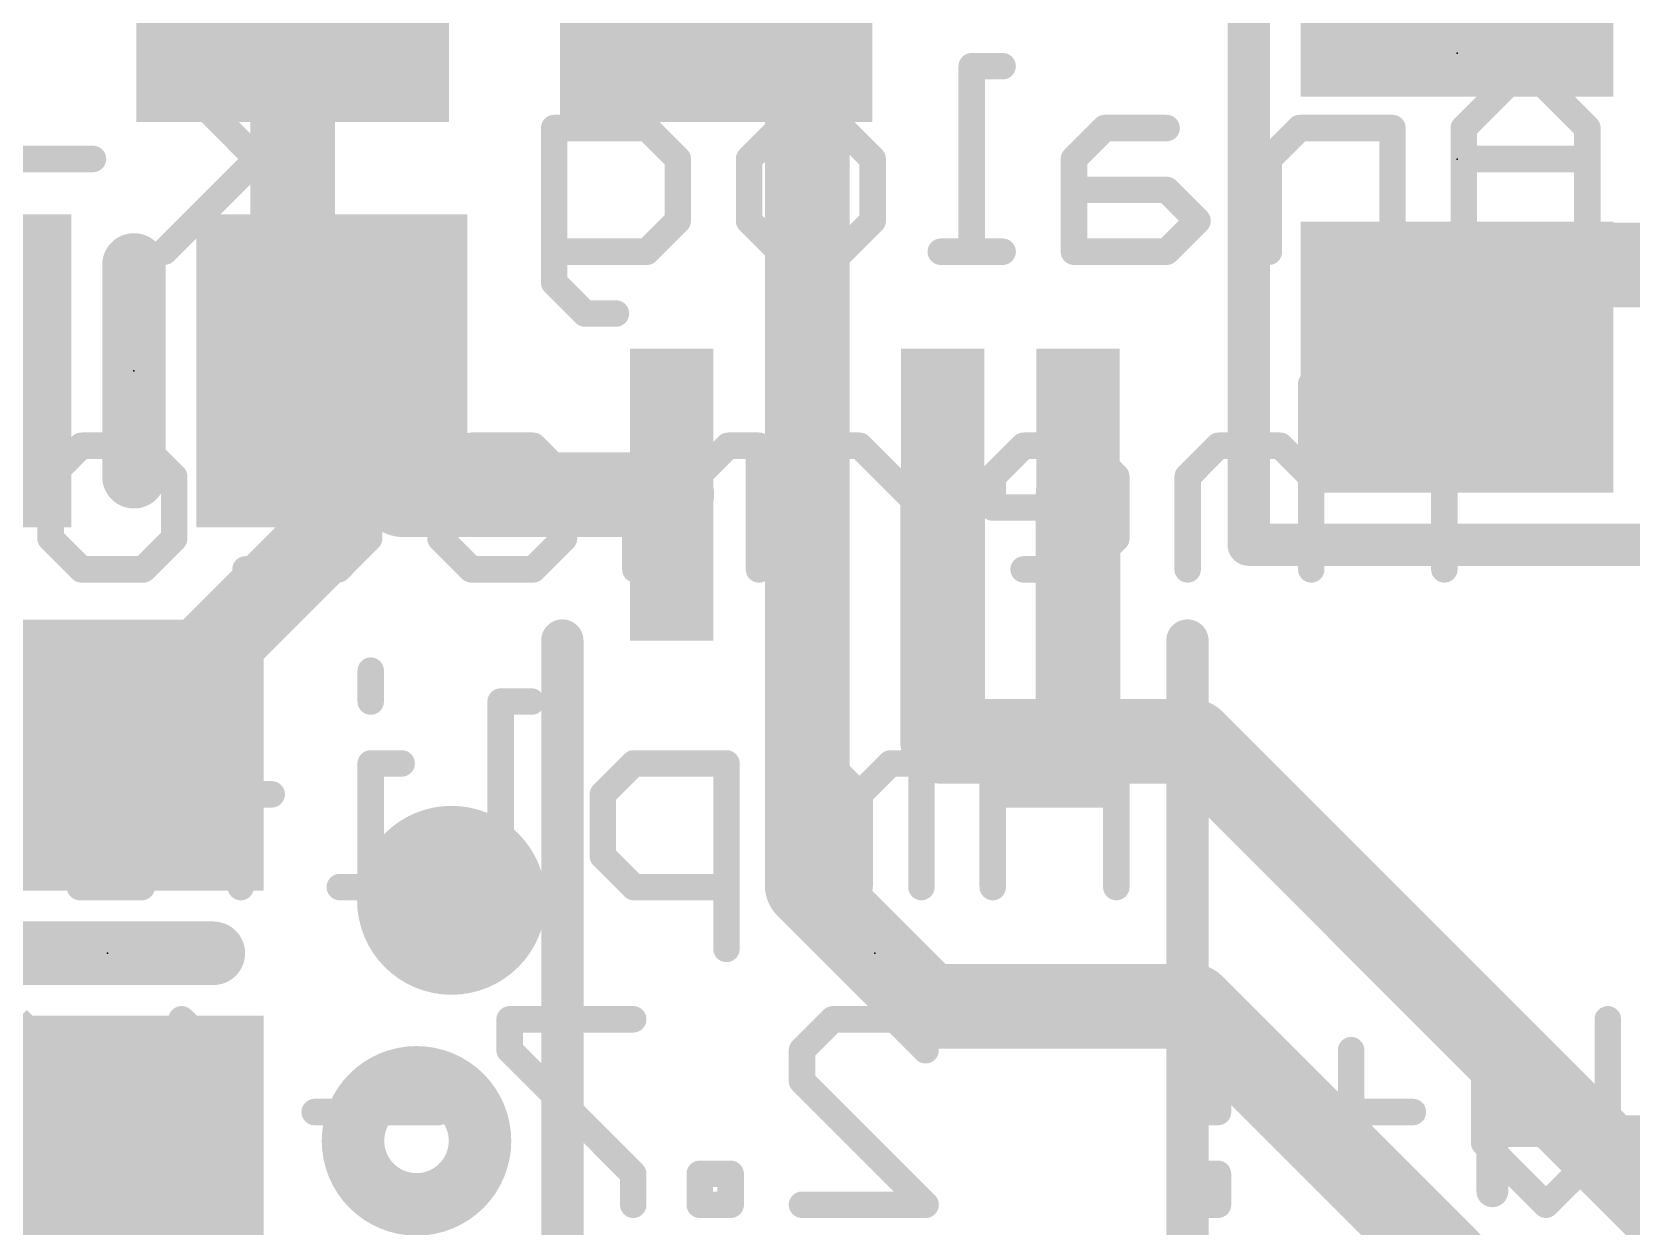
# Model space of a CAD drawing. Extents: x -0.4 to 20.3, y -0.1 to 16.7.
# Drawn here: x 8.65 to 16.33, y 7.07 to 12.8 of the extents above; entities that cross this region are included whole.
import ezdxf

# ---------------------------------------------------------------- set-up
doc = ezdxf.new("R2010")
doc.units = 0
for name, color, linetype in [('1', 12, 'CONTINUOUS'), ('18', 110, 'CONTINUOUS'), ('21', 40, 'CONTINUOUS'), ('22', 6, 'CONTINUOUS'), ('23', 40, 'CONTINUOUS'), ('24', 6, 'CONTINUOUS')]:
    doc.layers.add(name, color=color, linetype=linetype)

# ---------------------------------------------------------------- blocks, each defined once
blk = doc.blocks.new('RECT')
blk.add_solid([(-0.5, -0.5), (0.5, -0.5), (-0.5, 0.5), (0.5, 0.5)])
blk = doc.blocks.new('ROUNDV')
at = {"const_width": 0.5}
blk.add_lwpolyline([(0, -0.25, 1), (0, 0.25, 1), (0, -0.25)], format="xyb", dxfattribs=at)

msp = doc.modelspace()

# ---------------------------------------------------------------- linework, layer by layer
at = {"layer": '1', "const_width": 0.4064}
for points in [[(9.906, 13.02), (9.906, 11.242)], [(12.375, 12.583), (11.938, 13.02)], [(12.375, 10.582), (12.375, 12.583)], [(15.494, 11.242), (15.56, 11.684)], [(15.56, 11.684), (17.78, 11.684)], [(9.906, 11.242), (10.094, 11.176)], [(10.094, 11.176), (10.094, 10.409)], [(10.434, 10.582), (10.094, 11.176)], [(11.725, 10.582), (10.434, 10.582)], [(12.375, 8.707), (12.375, 10.582)], [(13.025, 10.582), (13.025, 9.398)], [(13.675, 10.582), (13.675, 9.398)], [(10.094, 10.409), (9.017, 9.332)], [(13.025, 9.398), (13.675, 9.398)], [(14.224, 9.398), (13.675, 9.398)], [(17.018, 6.604), (14.224, 9.398)], [(12.954, 8.128), (12.375, 8.707)], [(14.224, 8.128), (12.954, 8.128)], [(15.52, 6.832), (14.224, 8.128)], [(9.017, 7.432), (10.094, 6.355)]]:
    msp.add_lwpolyline(points, dxfattribs=at)
at = {"layer": '1', "const_width": 0.2032}
for points in [[(12.4766, 12.583, 1), (12.2734, 12.583)], [(12.3032, 12.5112, 1), (12.4468, 12.6548)], [(15.56, 11.7856, 1), (15.56, 11.5824)], [(15.6605, 11.669, 1), (15.4595, 11.699)], [(9.9397, 11.3379, 1), (9.8723, 11.1461)], [(10.1956, 11.176, 1), (9.9924, 11.176)], [(10.1822, 11.2265, 1), (10.0058, 11.1255)], [(10.0603, 11.0801, 1), (10.1277, 11.2719)], [(15.3935, 11.257, 1), (15.5945, 11.227)], [(9.8044, 11.242, 1), (10.0076, 11.242)], [(10.434, 10.6836, 1), (10.434, 10.4804)], [(11.725, 10.4804, 1), (11.725, 10.6836)], [(12.4766, 10.582, 1), (12.2734, 10.582)], [(13.1266, 10.582, 1), (12.9234, 10.582)], [(13.7766, 10.582, 1), (13.5734, 10.582)], [(10.3458, 10.5315, 1), (10.5222, 10.6325)], [(12.2734, 10.582, 1), (12.4766, 10.582)], [(10.1658, 10.3372, 1), (10.0222, 10.4808)], [(9.9924, 10.409, 1), (10.1956, 10.409)], [(13.025, 9.4996, 1), (13.025, 9.2964)], [(13.675, 9.4996, 1), (13.675, 9.2964)], [(13.675, 9.2964, 1), (13.675, 9.4996)], [(14.2958, 9.4698, 1), (14.1522, 9.3262)], [(14.224, 9.2964, 1), (14.224, 9.4996)], [(8.9452, 9.4038, 1), (9.0888, 9.2602)], [(12.9234, 9.398, 1), (13.1266, 9.398)], [(13.5734, 9.398, 1), (13.7766, 9.398)], [(12.4468, 8.7788, 1), (12.3032, 8.6352)], [(12.2734, 8.707, 1), (12.4766, 8.707)], [(12.954, 8.2296, 1), (12.954, 8.0264)], [(12.8822, 8.0562, 1), (13.0258, 8.1998)], [(14.2958, 8.1998, 1), (14.1522, 8.0562)], [(14.224, 8.0264, 1), (14.224, 8.2296)], [(9.0888, 7.5038, 1), (8.9452, 7.3602)]]:
    msp.add_lwpolyline(points, format="xyb", dxfattribs=at)
at = {"layer": '21'}
for points, const_width in [([(14.494, 10.342), (14.494, 14.042)], 0.2032), ([(9.144, 11.684), (9.144, 10.668)], 0.3048), ([(16.494, 10.342), (14.494, 10.342)], 0.2032), ([(11.2, 9.882), (11.2, 6.882)], 0.2032), ([(14.2, 6.882), (14.2, 9.882)], 0.2032), ([(9.525, 8.382), (8.509, 8.382)], 0.3048), ([(15.6635, 7.24), (15.6635, 7.8162)], 0.1524), ([(16.5278, 7.5281), (15.6635, 7.5281)], 0.1524)]:
    msp.add_lwpolyline(points, dxfattribs=dict(at, const_width=const_width))
for points, const_width in [([(9.2202, 11.684, 1), (9.0678, 11.684)], 0.1524), ([(9.0678, 10.668, 1), (9.2202, 10.668)], 0.1524), ([(14.494, 10.3928, 1), (14.494, 10.2912)], 0.1016), ([(14.4432, 10.342, 1), (14.5448, 10.342)], 0.1016), ([(11.2508, 9.882, 1), (11.1492, 9.882)], 0.1016), ([(14.2508, 9.882, 1), (14.1492, 9.882)], 0.1016), ([(9.525, 8.3058, 1), (9.525, 8.4582)], 0.1524), ([(10.5, 7.332, 1), (10.5, 7.632, 1), (10.5, 7.332)], 0.6096), ([(15.7016, 7.8162, 1), (15.6254, 7.8162)], 0.0762), ([(15.6635, 7.5662, 1), (15.6635, 7.49)], 0.0762), ([(15.6254, 7.24, 1), (15.7016, 7.24)], 0.0762)]:
    msp.add_lwpolyline(points, format="xyb", dxfattribs=dict(at, const_width=const_width))
at = {"layer": '22', "const_width": 0.127}
for points in [[(9.8827, 12.0441), (9.2896, 12.6373)], [(9.8827, 12.6373), (9.8827, 11.7475)], [(13.313, 12.6373), (13.1647, 12.6373)], [(13.1647, 12.6373), (13.1647, 11.7475)], [(15.823, 12.6373), (15.5264, 12.3407)], [(16.1195, 12.3407), (15.823, 12.6373)], [(11.1606, 11.5992), (11.1606, 12.3407)], [(11.1606, 12.3407), (11.6055, 12.3407)], [(11.6055, 12.3407), (11.7538, 12.1924)], [(12.0961, 12.1924), (12.2444, 12.3407)], [(12.2444, 12.3407), (12.541, 12.3407)], [(12.541, 12.3407), (12.6893, 12.1924)], [(13.8036, 12.3407), (13.6553, 12.1924)], [(14.1002, 12.3407), (13.8036, 12.3407)], [(14.7391, 12.3407), (14.5908, 12.1924)], [(15.184, 12.3407), (14.7391, 12.3407)], [(15.184, 11.7475), (15.184, 12.3407)], [(15.5264, 12.3407), (15.5264, 11.7475)], [(16.1195, 11.7475), (16.1195, 12.3407)], [(8.9472, 12.1924), (8.3541, 12.1924)], [(9.7345, 12.1924), (9.2896, 11.7475)], [(11.7538, 12.1924), (11.7538, 11.8958)], [(12.0961, 11.8958), (12.0961, 12.1924)], [(12.6893, 12.1924), (12.6893, 11.8958)], [(13.6553, 12.1924), (13.6553, 11.7475)], [(14.5908, 12.1924), (14.5908, 11.7475)], [(16.1195, 12.1924), (15.5264, 12.1924)], [(14.1002, 12.0441), (13.6553, 12.0441)], [(14.2485, 11.8958), (14.1002, 12.0441)], [(11.7538, 11.8958), (11.6055, 11.7475)], [(12.2444, 11.7475), (12.0961, 11.8958)], [(12.6893, 11.8958), (12.541, 11.7475)], [(14.1002, 11.7475), (14.2485, 11.8958)], [(11.6055, 11.7475), (11.1606, 11.7475)], [(12.541, 11.7475), (12.2444, 11.7475)], [(13.313, 11.7475), (13.0164, 11.7475)], [(13.6553, 11.7475), (14.1002, 11.7475)], [(11.3089, 11.4509), (11.1606, 11.5992)], [(11.4572, 11.4509), (11.3089, 11.4509)], [(14.7942, 11.1133), (14.7942, 10.2235)], [(15.7297, 11.1133), (15.1366, 11.1133)], [(15.4332, 10.2235), (15.4332, 11.1133)], [(8.7439, 10.6684), (8.8922, 10.8167)], [(8.8922, 10.8167), (9.1887, 10.8167)], [(9.1887, 10.8167), (9.337, 10.6684)], [(9.6794, 10.8167), (10.1243, 10.8167)], [(10.1243, 10.8167), (10.2725, 10.6684)], [(10.6149, 10.6684), (10.7632, 10.8167)], [(10.7632, 10.8167), (11.0598, 10.8167)], [(11.0598, 10.8167), (11.2081, 10.6684)], [(11.6987, 10.8167), (11.5504, 10.6684)], [(11.847, 10.6684), (11.6987, 10.8167)], [(11.9953, 10.8167), (11.847, 10.6684)], [(12.1436, 10.8167), (11.9953, 10.8167)], [(12.1436, 10.2235), (12.1436, 10.8167)], [(12.6266, 10.8167), (12.4783, 10.8167)], [(12.9232, 10.5201), (12.6266, 10.8167)], [(12.9232, 10.2235), (12.9232, 10.8167)], [(13.4138, 10.8167), (13.2655, 10.6684)], [(13.7104, 10.8167), (13.4138, 10.8167)], [(13.8587, 10.6684), (13.7104, 10.8167)], [(14.3493, 10.8167), (14.201, 10.6684)], [(14.6459, 10.8167), (14.3493, 10.8167)], [(14.7942, 10.6684), (14.6459, 10.8167)], [(8.7439, 10.3718), (8.7439, 10.6684)], [(9.337, 10.6684), (9.337, 10.3718)], [(10.2725, 10.6684), (10.2725, 10.3718)], [(10.6149, 10.3718), (10.6149, 10.6684)], [(11.2081, 10.6684), (11.2081, 10.3718)], [(11.5504, 10.6684), (11.5504, 10.2235)], [(11.847, 10.6684), (11.847, 10.2235)], [(13.2655, 10.6684), (13.2655, 10.5201)], [(13.8587, 10.3718), (13.8587, 10.6684)], [(14.201, 10.6684), (14.201, 10.2235)], [(13.2655, 10.5201), (13.8587, 10.5201)], [(8.8922, 10.2235), (8.7439, 10.3718)], [(9.337, 10.3718), (9.1887, 10.2235)], [(10.2725, 10.3718), (10.1243, 10.2235)], [(10.7632, 10.2235), (10.6149, 10.3718)], [(11.2081, 10.3718), (11.0598, 10.2235)], [(13.7104, 10.2235), (13.8587, 10.3718)], [(9.1887, 10.2235), (8.8922, 10.2235)], [(10.1243, 10.2235), (9.6794, 10.2235)], [(11.0598, 10.2235), (10.7632, 10.2235)], [(13.4138, 10.2235), (13.7104, 10.2235)], [(9.0328, 9.7376), (9.0328, 9.5893)], [(10.2802, 9.7376), (10.2802, 9.5893)], [(9.6565, 9.441), (9.5082, 9.5893)], [(11.0521, 9.5893), (10.9039, 9.5893)], [(10.9039, 9.5893), (10.9039, 8.6995)], [(13.5621, 9.5893), (13.2655, 9.2927)], [(13.8587, 9.2927), (13.5621, 9.5893)], [(9.6565, 8.6995), (9.6565, 9.441)], [(9.1811, 9.2927), (9.0328, 9.2927)], [(9.0328, 9.2927), (9.0328, 8.6995)], [(10.4285, 9.2927), (10.2802, 9.2927)], [(10.2802, 9.2927), (10.2802, 8.6995)], [(11.5428, 9.2927), (11.3945, 9.1444)], [(11.9877, 9.2927), (11.5428, 9.2927)], [(11.9877, 8.4029), (11.9877, 9.2927)], [(12.4783, 9.2927), (12.33, 9.1444)], [(12.6266, 9.1444), (12.4783, 9.2927)], [(12.7749, 9.2927), (12.6266, 9.1444)], [(12.9232, 9.2927), (12.7749, 9.2927)], [(12.9232, 8.6995), (12.9232, 9.2927)], [(13.2655, 9.2927), (13.2655, 8.6995)], [(13.8587, 8.6995), (13.8587, 9.2927)], [(9.8048, 9.1444), (9.5082, 9.1444)], [(11.3945, 9.1444), (11.3945, 8.8478)], [(12.33, 9.1444), (12.33, 8.6995)], [(12.6266, 9.1444), (12.6266, 8.6995)], [(13.8587, 9.1444), (13.2655, 9.1444)], [(11.3945, 8.8478), (11.5428, 8.6995)], [(9.1811, 8.6995), (8.8845, 8.6995)], [(10.4285, 8.6995), (10.1319, 8.6995)], [(11.0521, 8.6995), (10.7556, 8.6995)], [(11.5428, 8.6995), (11.9877, 8.6995)], [(8.7335, 7.917), (8.5852, 8.0653)], [(9.669, 7.7687), (9.3724, 8.0653)], [(9.3724, 8.0653), (9.3724, 7.1755)], [(11.54, 8.0653), (10.9469, 8.0653)], [(10.9469, 8.0653), (10.9469, 7.917)], [(12.3501, 7.917), (12.4984, 8.0653)], [(12.4984, 8.0653), (12.795, 8.0653)], [(12.795, 8.0653), (12.9433, 7.917)], [(15.6244, 7.4721), (15.6244, 8.0653)], [(16.2176, 8.0653), (16.2176, 7.4721)], [(8.7335, 7.7687), (8.7335, 7.917)], [(10.9469, 7.917), (11.54, 7.3238)], [(12.3501, 7.7687), (12.3501, 7.917)], [(14.9855, 7.917), (14.9855, 7.3238)], [(8.5852, 7.6204), (8.7335, 7.7687)], [(12.9433, 7.1755), (12.3501, 7.7687)], [(14.3466, 7.7687), (14.1983, 7.7687)], [(14.1983, 7.7687), (14.1983, 7.6204)], [(14.3466, 7.6204), (14.3466, 7.7687)], [(8.7335, 7.4721), (8.5852, 7.6204)], [(10.6045, 7.6204), (10.0113, 7.6204)], [(14.1983, 7.6204), (14.3466, 7.6204)], [(15.2821, 7.6204), (14.6889, 7.6204)], [(8.7335, 7.3238), (8.7335, 7.4721)], [(15.921, 7.1755), (15.6244, 7.4721)], [(16.2176, 7.4721), (15.921, 7.1755)], [(8.5852, 7.1755), (8.7335, 7.3238)], [(11.54, 7.3238), (11.54, 7.1755)], [(12.0078, 7.3238), (11.8595, 7.3238)], [(11.8595, 7.3238), (11.8595, 7.1755)], [(12.0078, 7.1755), (12.0078, 7.3238)], [(14.3466, 7.3238), (14.1983, 7.3238)], [(14.1983, 7.3238), (14.1983, 7.1755)], [(14.3466, 7.1755), (14.3466, 7.3238)], [(9.669, 7.1755), (9.0758, 7.1755)], [(11.8595, 7.1755), (12.0078, 7.1755)], [(12.3501, 7.1755), (12.9433, 7.1755)], [(14.1983, 7.1755), (14.3466, 7.1755)]]:
    msp.add_lwpolyline(points, dxfattribs=at)
at = {"layer": '22', "const_width": 0.0635}
for points in [[(9.312, 12.6597, 1), (9.2671, 12.6148)], [(9.9145, 12.6373, 1), (9.851, 12.6373)], [(13.1964, 12.6373, 1), (13.1329, 12.6373)], [(13.1647, 12.669, 1), (13.1647, 12.6055)], [(13.313, 12.6055, 1), (13.313, 12.669)], [(15.8454, 12.6597, 1), (15.8005, 12.6148)], [(15.8454, 12.6148, 1), (15.8005, 12.6597)], [(11.1606, 12.3724, 1), (11.1606, 12.3089)], [(11.1924, 12.3407, 1), (11.1289, 12.3407)], [(11.6279, 12.3631, 1), (11.583, 12.3182)], [(11.6055, 12.3089, 1), (11.6055, 12.3724)], [(12.2444, 12.3724, 1), (12.2444, 12.3089)], [(12.2669, 12.3182, 1), (12.222, 12.3631)], [(12.5635, 12.3631, 1), (12.5186, 12.3182)], [(12.541, 12.3089, 1), (12.541, 12.3724)], [(13.8036, 12.3724, 1), (13.8036, 12.3089)], [(13.8261, 12.3182, 1), (13.7812, 12.3631)], [(14.1002, 12.3089, 1), (14.1002, 12.3724)], [(14.7391, 12.3724, 1), (14.7391, 12.3089)], [(14.7616, 12.3182, 1), (14.7167, 12.3631)], [(15.2158, 12.3407, 1), (15.1523, 12.3407)], [(15.184, 12.3089, 1), (15.184, 12.3724)], [(15.5581, 12.3407, 1), (15.4946, 12.3407)], [(15.5039, 12.3631, 1), (15.5488, 12.3182)], [(16.1513, 12.3407, 1), (16.0878, 12.3407)], [(16.0971, 12.3182, 1), (16.142, 12.3631)], [(8.9472, 12.1606, 1), (8.9472, 12.2241)], [(9.7569, 12.1699, 1), (9.712, 12.2148)], [(11.7855, 12.1924, 1), (11.722, 12.1924)], [(11.7313, 12.1699, 1), (11.7762, 12.2148)], [(12.1279, 12.1924, 1), (12.0644, 12.1924)], [(12.0737, 12.2148, 1), (12.1186, 12.1699)], [(12.7211, 12.1924, 1), (12.6576, 12.1924)], [(12.6668, 12.1699, 1), (12.7118, 12.2148)], [(13.6871, 12.1924, 1), (13.6236, 12.1924)], [(13.6329, 12.2148, 1), (13.6778, 12.1699)], [(14.6226, 12.1924, 1), (14.5591, 12.1924)], [(14.5684, 12.2148, 1), (14.6133, 12.1699)], [(15.5264, 12.2241, 1), (15.5264, 12.1606)], [(16.1195, 12.1606, 1), (16.1195, 12.2241)], [(9.8603, 12.0216, 1), (9.9052, 12.0665)], [(13.6553, 12.0758, 1), (13.6553, 12.0123)], [(14.1227, 12.0665, 1), (14.0778, 12.0216)], [(14.1002, 12.0123, 1), (14.1002, 12.0758)], [(11.722, 11.8958, 1), (11.7855, 11.8958)], [(11.7762, 11.8733, 1), (11.7313, 11.9182)], [(12.0644, 11.8958, 1), (12.1279, 11.8958)], [(12.1186, 11.9182, 1), (12.0737, 11.8733)], [(12.6576, 11.8958, 1), (12.7211, 11.8958)], [(12.7118, 11.8733, 1), (12.6668, 11.9182)], [(14.2709, 11.8733, 1), (14.226, 11.9182)], [(14.226, 11.8733, 1), (14.2709, 11.9182)], [(9.2671, 11.77, 1), (9.312, 11.725)], [(9.851, 11.7475, 1), (9.9145, 11.7475)], [(11.1606, 11.7793, 1), (11.1606, 11.7157)], [(11.583, 11.77, 1), (11.6279, 11.725)], [(11.6055, 11.7157, 1), (11.6055, 11.7793)], [(12.2444, 11.7793, 1), (12.2444, 11.7157)], [(12.222, 11.725, 1), (12.2669, 11.77)], [(12.5186, 11.77, 1), (12.5635, 11.725)], [(12.541, 11.7157, 1), (12.541, 11.7793)], [(13.0164, 11.7793, 1), (13.0164, 11.7157)], [(13.1329, 11.7475, 1), (13.1964, 11.7475)], [(13.313, 11.7157, 1), (13.313, 11.7793)], [(13.6553, 11.7793, 1), (13.6553, 11.7157)], [(13.6236, 11.7475, 1), (13.6871, 11.7475)], [(14.0778, 11.77, 1), (14.1227, 11.725)], [(14.1002, 11.7157, 1), (14.1002, 11.7793)], [(14.5591, 11.7475, 1), (14.6226, 11.7475)], [(15.1523, 11.7475, 1), (15.2158, 11.7475)], [(15.4946, 11.7475, 1), (15.5581, 11.7475)], [(16.0878, 11.7475, 1), (16.1513, 11.7475)], [(11.1831, 11.6217, 1), (11.1382, 11.5768)], [(11.1289, 11.5992, 1), (11.1924, 11.5992)], [(11.3089, 11.4827, 1), (11.3089, 11.4192)], [(11.4572, 11.4192, 1), (11.4572, 11.4827)], [(11.2865, 11.4285, 1), (11.3314, 11.4734)], [(14.826, 11.1133, 1), (14.7625, 11.1133)], [(15.1366, 11.145, 1), (15.1366, 11.0815)], [(15.4649, 11.1133, 1), (15.4014, 11.1133)], [(15.7297, 11.0815, 1), (15.7297, 11.145)], [(8.8922, 10.8484, 1), (8.8922, 10.7849)], [(8.9146, 10.7942, 1), (8.8697, 10.8391)], [(9.2112, 10.8391, 1), (9.1663, 10.7942)], [(9.1887, 10.7849, 1), (9.1887, 10.8484)], [(9.6794, 10.8484, 1), (9.6794, 10.7849)], [(10.1467, 10.8391, 1), (10.1018, 10.7942)], [(10.1243, 10.7849, 1), (10.1243, 10.8484)], [(10.7632, 10.8484, 1), (10.7632, 10.7849)], [(10.7856, 10.7942, 1), (10.7407, 10.8391)], [(11.0822, 10.8391, 1), (11.0373, 10.7942)], [(11.0598, 10.7849, 1), (11.0598, 10.8484)], [(11.7212, 10.8391, 1), (11.6763, 10.7942)], [(11.7212, 10.7942, 1), (11.6763, 10.8391)], [(11.9953, 10.8484, 1), (11.9953, 10.7849)], [(12.0177, 10.7942, 1), (11.9728, 10.8391)], [(12.1753, 10.8167, 1), (12.1118, 10.8167)], [(12.1436, 10.7849, 1), (12.1436, 10.8484)], [(12.4783, 10.8484, 1), (12.4783, 10.7849)], [(12.649, 10.8391, 1), (12.6041, 10.7942)], [(12.6266, 10.7849, 1), (12.6266, 10.8484)], [(12.9549, 10.8167, 1), (12.8914, 10.8167)], [(13.4138, 10.8484, 1), (13.4138, 10.7849)], [(13.4363, 10.7942, 1), (13.3914, 10.8391)], [(13.7329, 10.8391, 1), (13.688, 10.7942)], [(13.7104, 10.7849, 1), (13.7104, 10.8484)], [(14.3493, 10.8484, 1), (14.3493, 10.7849)], [(14.3718, 10.7942, 1), (14.3269, 10.8391)], [(14.6684, 10.8391, 1), (14.6235, 10.7942)], [(14.6459, 10.7849, 1), (14.6459, 10.8484)], [(8.7756, 10.6684, 1), (8.7121, 10.6684)], [(8.7214, 10.6908, 1), (8.7663, 10.6459)], [(9.3688, 10.6684, 1), (9.3053, 10.6684)], [(9.3146, 10.6459, 1), (9.3595, 10.6908)], [(10.3043, 10.6684, 1), (10.2408, 10.6684)], [(10.2501, 10.6459, 1), (10.295, 10.6908)], [(10.6466, 10.6684, 1), (10.5831, 10.6684)], [(10.5924, 10.6908, 1), (10.6373, 10.6459)], [(11.2398, 10.6684, 1), (11.1763, 10.6684)], [(11.1856, 10.6459, 1), (11.2305, 10.6908)], [(11.5822, 10.6684, 1), (11.5187, 10.6684)], [(11.528, 10.6908, 1), (11.5729, 10.6459)], [(11.8788, 10.6684, 1), (11.8153, 10.6684)], [(11.8245, 10.6908, 1), (11.8695, 10.6459)], [(11.8245, 10.6459, 1), (11.8695, 10.6908)], [(13.2973, 10.6684, 1), (13.2338, 10.6684)], [(13.2431, 10.6908, 1), (13.288, 10.6459)], [(13.8905, 10.6684, 1), (13.827, 10.6684)], [(13.8362, 10.6459, 1), (13.8812, 10.6908)], [(14.2328, 10.6684, 1), (14.1693, 10.6684)], [(14.1786, 10.6908, 1), (14.2235, 10.6459)], [(14.7718, 10.6459, 1), (14.8167, 10.6908)], [(12.9007, 10.4976, 1), (12.9456, 10.5425)], [(13.2655, 10.5518, 1), (13.2655, 10.4883)], [(13.2338, 10.5201, 1), (13.2973, 10.5201)], [(13.8587, 10.4883, 1), (13.8587, 10.5518)], [(8.7121, 10.3718, 1), (8.7756, 10.3718)], [(8.7663, 10.3942, 1), (8.7214, 10.3493)], [(9.3053, 10.3718, 1), (9.3688, 10.3718)], [(9.3595, 10.3493, 1), (9.3146, 10.3942)], [(10.2408, 10.3718, 1), (10.3043, 10.3718)], [(10.295, 10.3493, 1), (10.2501, 10.3942)], [(10.6373, 10.3942, 1), (10.5924, 10.3493)], [(10.5831, 10.3718, 1), (10.6466, 10.3718)], [(11.1763, 10.3718, 1), (11.2398, 10.3718)], [(11.2305, 10.3493, 1), (11.1856, 10.3942)], [(13.827, 10.3718, 1), (13.8905, 10.3718)], [(13.8812, 10.3493, 1), (13.8362, 10.3942)], [(8.8922, 10.2553, 1), (8.8922, 10.1918)], [(9.1887, 10.1918, 1), (9.1887, 10.2553)], [(9.6794, 10.2553, 1), (9.6794, 10.1918)], [(10.1243, 10.1918, 1), (10.1243, 10.2553)], [(10.7632, 10.2553, 1), (10.7632, 10.1918)], [(11.0598, 10.1918, 1), (11.0598, 10.2553)], [(13.4138, 10.2553, 1), (13.4138, 10.1918)], [(13.7104, 10.1918, 1), (13.7104, 10.2553)], [(8.8697, 10.201, 1), (8.9146, 10.246)], [(9.1663, 10.246, 1), (9.2112, 10.201)], [(10.1018, 10.246, 1), (10.1467, 10.201)], [(10.7407, 10.201, 1), (10.7856, 10.246)], [(11.0373, 10.246, 1), (11.0822, 10.201)], [(11.5187, 10.2235, 1), (11.5822, 10.2235)], [(11.8153, 10.2235, 1), (11.8788, 10.2235)], [(12.1118, 10.2235, 1), (12.1753, 10.2235)], [(12.8914, 10.2235, 1), (12.9549, 10.2235)], [(13.688, 10.246, 1), (13.7329, 10.201)], [(14.1693, 10.2235, 1), (14.2328, 10.2235)], [(14.7625, 10.2235, 1), (14.826, 10.2235)], [(15.4014, 10.2235, 1), (15.4649, 10.2235)], [(9.0646, 9.7376, 1), (9.0011, 9.7376)], [(10.3119, 9.7376, 1), (10.2484, 9.7376)], [(9.0011, 9.5893, 1), (9.0646, 9.5893)], [(9.5307, 9.6117, 1), (9.4857, 9.5668)], [(10.2484, 9.5893, 1), (10.3119, 9.5893)], [(10.9356, 9.5893, 1), (10.8721, 9.5893)], [(10.9039, 9.621, 1), (10.9039, 9.5575)], [(11.0521, 9.5575, 1), (11.0521, 9.621)], [(13.5846, 9.6117, 1), (13.5397, 9.5668)], [(13.5846, 9.5668, 1), (13.5397, 9.6117)], [(9.6882, 9.441, 1), (9.6247, 9.441)], [(9.634, 9.4185, 1), (9.6789, 9.4634)], [(9.0328, 9.3244, 1), (9.0328, 9.2609)], [(9.0646, 9.2927, 1), (9.0011, 9.2927)], [(9.1811, 9.2609, 1), (9.1811, 9.3244)], [(10.3119, 9.2927, 1), (10.2484, 9.2927)], [(10.2802, 9.3244, 1), (10.2802, 9.2609)], [(10.4285, 9.2609, 1), (10.4285, 9.3244)], [(11.5428, 9.3244, 1), (11.5428, 9.2609)], [(11.5652, 9.2702, 1), (11.5203, 9.3151)], [(12.0194, 9.2927, 1), (11.9559, 9.2927)], [(11.9877, 9.2609, 1), (11.9877, 9.3244)], [(12.5008, 9.3151, 1), (12.4558, 9.2702)], [(12.5008, 9.2702, 1), (12.4558, 9.3151)], [(12.7749, 9.3244, 1), (12.7749, 9.2609)], [(12.7973, 9.2702, 1), (12.7524, 9.3151)], [(12.9549, 9.2927, 1), (12.8914, 9.2927)], [(12.9232, 9.2609, 1), (12.9232, 9.3244)], [(13.2973, 9.2927, 1), (13.2338, 9.2927)], [(13.2431, 9.3151, 1), (13.288, 9.2702)], [(13.8904, 9.2927, 1), (13.8269, 9.2927)], [(13.8362, 9.2702, 1), (13.8811, 9.3151)], [(9.5082, 9.1761, 1), (9.5082, 9.1126)], [(9.8048, 9.1126, 1), (9.8048, 9.1761)], [(11.4262, 9.1444, 1), (11.3627, 9.1444)], [(11.372, 9.1668, 1), (11.4169, 9.1219)], [(12.3618, 9.1444, 1), (12.2983, 9.1444)], [(12.3076, 9.1668, 1), (12.3525, 9.1219)], [(12.6583, 9.1444, 1), (12.5948, 9.1444)], [(12.6041, 9.1668, 1), (12.649, 9.1219)], [(12.6041, 9.1219, 1), (12.649, 9.1668)], [(13.2655, 9.1761, 1), (13.2655, 9.1126)], [(13.8587, 9.1126, 1), (13.8587, 9.1761)], [(11.4169, 8.8702, 1), (11.372, 8.8253)], [(11.3627, 8.8478, 1), (11.4262, 8.8478)], [(8.8845, 8.7313, 1), (8.8845, 8.6677)], [(9.1811, 8.6677, 1), (9.1811, 8.7313)], [(10.1319, 8.7313, 1), (10.1319, 8.6677)], [(10.4285, 8.6677, 1), (10.4285, 8.7313)], [(10.7556, 8.7313, 1), (10.7556, 8.6677)], [(11.0521, 8.6677, 1), (11.0521, 8.7313)], [(11.5428, 8.7313, 1), (11.5428, 8.6677)], [(11.5203, 8.677, 1), (11.5652, 8.722)], [(11.9877, 8.6677, 1), (11.9877, 8.7313)], [(9.0011, 8.6995, 1), (9.0646, 8.6995)], [(9.6247, 8.6995, 1), (9.6882, 8.6995)], [(10.2484, 8.6995, 1), (10.3119, 8.6995)], [(10.8721, 8.6995, 1), (10.9356, 8.6995)], [(12.2983, 8.6995, 1), (12.3618, 8.6995)], [(12.5948, 8.6995, 1), (12.6583, 8.6995)], [(12.8914, 8.6995, 1), (12.9549, 8.6995)], [(13.2338, 8.6995, 1), (13.2973, 8.6995)], [(13.8269, 8.6995, 1), (13.8904, 8.6995)], [(11.9559, 8.4029, 1), (12.0194, 8.4029)], [(9.3949, 8.0877, 1), (9.3499, 8.0428)], [(9.4042, 8.0653, 1), (9.3407, 8.0653)], [(10.9786, 8.0653, 1), (10.9151, 8.0653)], [(10.9469, 8.097, 1), (10.9469, 8.0335)], [(11.54, 8.0335, 1), (11.54, 8.097)], [(12.4984, 8.097, 1), (12.4984, 8.0335)], [(12.5209, 8.0428, 1), (12.476, 8.0877)], [(12.8175, 8.0877, 1), (12.7726, 8.0428)], [(12.795, 8.0335, 1), (12.795, 8.097)], [(15.6562, 8.0653, 1), (15.5927, 8.0653)], [(16.2494, 8.0653, 1), (16.1859, 8.0653)], [(8.7652, 7.917, 1), (8.7017, 7.917)], [(8.711, 7.8945, 1), (8.7559, 7.9394)], [(10.9693, 7.9394, 1), (10.9244, 7.8945)], [(10.9151, 7.917, 1), (10.9786, 7.917)], [(12.3819, 7.917, 1), (12.3184, 7.917)], [(12.3277, 7.9394, 1), (12.3726, 7.8945)], [(12.9208, 7.8945, 1), (12.9658, 7.9394)], [(15.0173, 7.917, 1), (14.9538, 7.917)], [(8.7559, 7.7462, 1), (8.711, 7.7911)], [(12.3726, 7.7911, 1), (12.3277, 7.7462)], [(14.23, 7.7687, 1), (14.1665, 7.7687)], [(14.1983, 7.8004, 1), (14.1983, 7.7369)], [(14.3783, 7.7687, 1), (14.3148, 7.7687)], [(14.3466, 7.7369, 1), (14.3466, 7.8004)], [(8.7017, 7.7687, 1), (8.7652, 7.7687)], [(9.6465, 7.7462, 1), (9.6914, 7.7911)], [(12.3184, 7.7687, 1), (12.3819, 7.7687)], [(10.0113, 7.6521, 1), (10.0113, 7.5886)], [(10.6045, 7.5886, 1), (10.6045, 7.6521)], [(14.1983, 7.6521, 1), (14.1983, 7.5886)], [(14.3466, 7.5886, 1), (14.3466, 7.6521)], [(14.6889, 7.6521, 1), (14.6889, 7.5886)], [(15.2821, 7.5886, 1), (15.2821, 7.6521)], [(14.1665, 7.6204, 1), (14.23, 7.6204)], [(14.3148, 7.6204, 1), (14.3783, 7.6204)], [(8.7652, 7.4721, 1), (8.7017, 7.4721)], [(8.711, 7.4496, 1), (8.7559, 7.4945)], [(15.6469, 7.4945, 1), (15.602, 7.4496)], [(16.2401, 7.4496, 1), (16.1952, 7.4945)], [(15.5927, 7.4721, 1), (15.6562, 7.4721)], [(16.1859, 7.4721, 1), (16.2494, 7.4721)], [(8.7559, 7.3013, 1), (8.711, 7.3462)], [(11.5718, 7.3238, 1), (11.5083, 7.3238)], [(11.5176, 7.3013, 1), (11.5625, 7.3462)], [(11.8912, 7.3238, 1), (11.8277, 7.3238)], [(11.8595, 7.3555, 1), (11.8595, 7.292)], [(12.0395, 7.3238, 1), (11.976, 7.3238)], [(12.0078, 7.292, 1), (12.0078, 7.3555)], [(14.23, 7.3238, 1), (14.1665, 7.3238)], [(14.1983, 7.3555, 1), (14.1983, 7.292)], [(14.3783, 7.3238, 1), (14.3148, 7.3238)], [(14.3466, 7.292, 1), (14.3466, 7.3555)], [(8.7017, 7.3238, 1), (8.7652, 7.3238)], [(14.9538, 7.3238, 1), (15.0173, 7.3238)], [(9.0758, 7.2073, 1), (9.0758, 7.1438)], [(9.669, 7.1438, 1), (9.669, 7.2073)], [(11.8595, 7.2073, 1), (11.8595, 7.1438)], [(12.0078, 7.1438, 1), (12.0078, 7.2073)], [(12.3501, 7.2073, 1), (12.3501, 7.1438)], [(12.9208, 7.153, 1), (12.9658, 7.198)], [(12.9433, 7.1438, 1), (12.9433, 7.2073)], [(14.1983, 7.2073, 1), (14.1983, 7.1438)], [(14.3466, 7.1438, 1), (14.3466, 7.2073)], [(15.8986, 7.198, 1), (15.9435, 7.153)], [(15.8986, 7.153, 1), (15.9435, 7.198)], [(9.3407, 7.1755, 1), (9.4042, 7.1755)], [(11.5083, 7.1755, 1), (11.5718, 7.1755)], [(11.8277, 7.1755, 1), (11.8912, 7.1755)], [(11.976, 7.1755, 1), (12.0395, 7.1755)], [(14.1665, 7.1755, 1), (14.23, 7.1755)], [(14.3148, 7.1755, 1), (14.3783, 7.1755)]]:
    msp.add_lwpolyline(points, format="xyb", dxfattribs=at)
at = {"layer": '23'}
for p in [(15.494, 12.192), (9.144, 11.176), (9.017, 8.382), (12.7, 8.382)]:
    msp.add_point(p, dxfattribs=at)
at = {"layer": '24'}
msp.add_point((15.494, 12.7), dxfattribs=at)

# ---------------------------------------------------------------- block references
at = {"layer": '1'}
for p, xscale, yscale, rotation in [((15.494, 13.142), 1.3, 1.5, 270), ((9.906, 13.02), 1.3, 1.5, 270), ((11.938, 13.02), 1.3, 1.5, 270), ((15.494, 11.242), 1.3, 1.5, 270), ((11.725, 10.582), 1.4, 0.4, 90), ((12.375, 10.582), 1.4, 0.4, 90), ((13.025, 10.582), 1.4, 0.4, 90), ((13.675, 10.582), 1.4, 0.4, 90), ((9.017, 9.332), 1.3, 1.5, 270), ((9.017, 7.432), 1.3, 1.5, 270)]:
    msp.add_blockref('RECT', p, dxfattribs=dict(at, xscale=xscale, yscale=yscale, rotation=rotation))
at = {"layer": '1', "xscale": 1.3, "yscale": 1.5}
for p in [(8.194, 11.176), (10.094, 11.176)]:
    msp.add_blockref('RECT', p, dxfattribs=at)
at = {"layer": '18', "xscale": 0.9064, "yscale": 0.9064}
msp.add_blockref('ROUNDV', (10.668, 8.636), dxfattribs=at)
msp.add_blockref('ROUNDV', (10.668, 8.636), dxfattribs=at)

doc.saveas('drawing.dxf')
